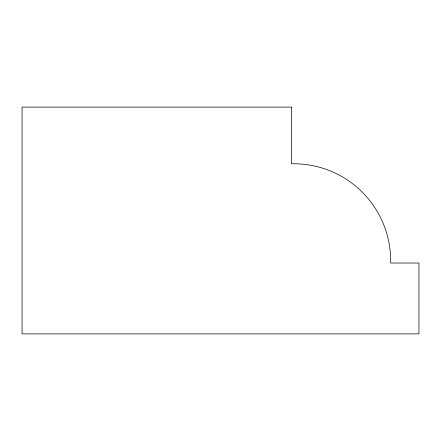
<?xml version="1.0" encoding="UTF-8"?>
<svg xmlns="http://www.w3.org/2000/svg" width="441" height="441" viewBox="0 0 441 441"><rect width="100%" height="100%" fill="white"/><g stroke="black" fill="none" stroke-linecap="round" stroke-linejoin="round"><path stroke-width="0.66" d="M291.374 107.102L22.05 107.102L22.05 333.898L418.95 333.898L418.95 263.023L390.599 263.023A96.893 96.893 0 0 0 291.374 163.798L291.374 107.102"/></g></svg>
